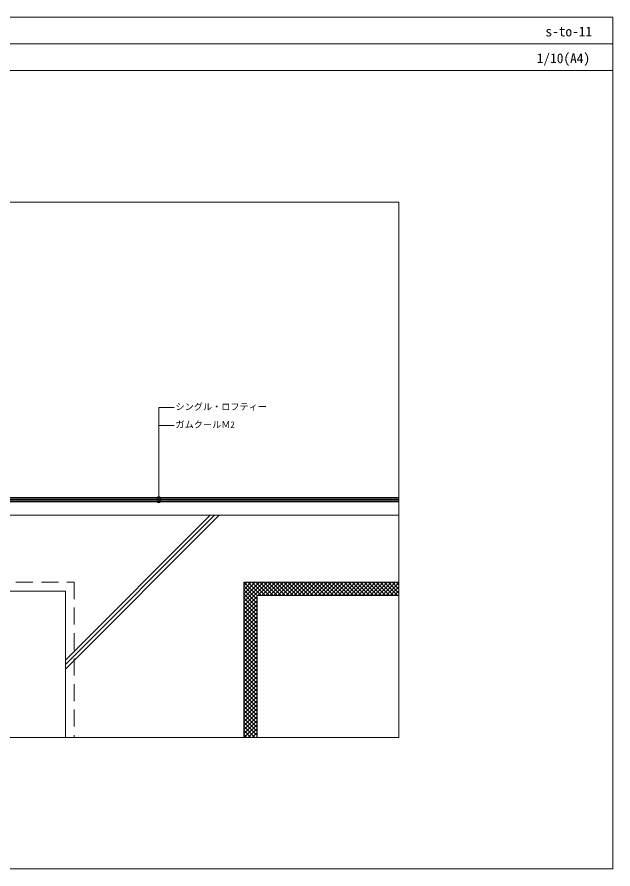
# Model space of a CAD drawing. Units: millimetres, scale not verified. Extents: x -1380 to 1380, y -955 to 955.
# Drawn here: x 44 to 1380, y -955 to 955 of the extents above; entities that cross this region are included whole.
import ezdxf
from ezdxf.enums import TextEntityAlignment as Align

# ---------------------------------------------------------------- set-up
doc = ezdxf.new("R2010")
doc.units = ezdxf.units.MM
doc.header["$LTSCALE"] = 3
doc.linetypes.add('USER1', pattern=[19.05, 12.7, -6.35])
for name, color, linetype, lineweight in [('0-0_0', 7, 'Continuous', 18), ('0-1_KUTAI', 3, 'Continuous', 18), ('0-2_MOJI', 7, 'Continuous', 18), ('0-3_single', 6, 'Continuous', 18), ('0-4_BOUSUI', 1, 'Continuous', 18), ('0-5_HATCH', 9, 'Continuous', 18), ('0-8_WAKU', 7, 'Continuous', 18)]:
    doc.layers.add(name, color=color, linetype=linetype, lineweight=lineweight)
doc.styles.add('ＭＳ ゴシック', font='')
doc.styles.get('ＭＳ ゴシック').set_extended_font_data('MS Gothic')

msp = doc.modelspace()

# ---------------------------------------------------------------- linework, layer by layer
at = {"layer": '0-0_0'}
msp.add_line((-1380.001, 895), (1379.999, 895), dxfattribs=at)
at = {"layer": '0-1_KUTAI'}
for p, q in [((-134.058, -132.019), (899.999, -132.019)), ((-134.058, -162.019), (899.999, -162.019)), ((551.867, -312.019), (899.999, -312.019)), ((551.867, -312.019), (551.867, -660)), ((-184.058, -332.019), (151.867, -332.019)), ((151.867, -332.019), (151.867, -660))]:
    msp.add_line(p, q, dxfattribs=at)
at = {"layer": '0-1_KUTAI', "linetype": 'USER1'}
for p, q in [((-187.392, -312.019), (171.867, -312.019)), ((171.867, -312.019), (171.867, -660))]:
    msp.add_line(p, q, dxfattribs=at)
at = {"layer": '0-2_MOJI'}
for p, q in [((395.876, 79.481), (361.3, 79.481)), ((361.3, -130.519), (361.3, 79.481)), ((395.876, 39.481), (361.3, 39.481))]:
    msp.add_line(p, q, dxfattribs=at)
for centre in [(361.3, -123.933), (361.3, -130.519)]:
    msp.add_circle(centre, 4, dxfattribs=at)
at = {"layer": '0-3_single'}
msp.add_line((485.43, -130.519), (389.355, -130.519), dxfattribs=at)
for points in [[(-294.058, -122.119), (-142.883, -122.119), (-136.538, -120.619), (17.395, -120.619), (22.395, -122.119), (899.999, -122.119)], [(-294.058, -124.919), (-142.556, -124.919), (-136.211, -123.419), (16.984, -123.419), (21.984, -124.919), (899.999, -124.919)], [(-294.058, -127.719), (-142.23, -127.719), (-135.885, -126.219), (16.573, -126.219), (21.573, -127.719), (899.999, -127.719)]]:
    msp.add_lwpolyline(points, dxfattribs=at)
at = {"layer": '0-4_BOUSUI'}
for q in [(899.999, -342.019), (581.867, -660)]:
    msp.add_line((581.867, -342.019), q, dxfattribs=at)
msp.add_lwpolyline([(-135.558, -129.019), (16.162, -129.019), (21.162, -130.519), (899.999, -130.519)], dxfattribs=at)
at = {"layer": '0-5_HATCH'}
for p, q in [((151.867, -496.839), (486.688, -162.019)), ((151.867, -506.739), (496.587, -162.019)), ((151.867, -486.94), (476.788, -162.019)), ((551.867, -320.143), (559.992, -312.019)), ((551.867, -329.123), (568.972, -312.019)), ((551.867, -338.104), (577.952, -312.019)), ((551.867, -347.084), (586.932, -312.019)), ((551.867, -356.064), (595.913, -312.019)), ((551.867, -365.044), (604.893, -312.019)), ((581.867, -350.561), (551.867, -320.561)), ((582.306, -342.019), (552.306, -312.019)), ((591.286, -342.019), (561.286, -312.019)), ((600.266, -342.019), (570.266, -312.019)), ((609.247, -342.019), (579.247, -312.019)), ((583.873, -342.019), (613.873, -312.019)), ((618.227, -342.019), (588.227, -312.019)), ((592.853, -342.019), (622.853, -312.019)), ((627.207, -342.019), (597.207, -312.019)), ((601.834, -342.019), (631.834, -312.019)), ((636.188, -342.019), (606.188, -312.019)), ((610.814, -342.019), (640.814, -312.019)), ((645.168, -342.019), (615.168, -312.019)), ((619.794, -342.019), (649.794, -312.019)), ((654.148, -342.019), (624.148, -312.019)), ((628.775, -342.019), (658.775, -312.019)), ((663.128, -342.019), (633.128, -312.019)), ((637.755, -342.019), (667.755, -312.019)), ((672.109, -342.019), (642.109, -312.019)), ((646.735, -342.019), (676.735, -312.019)), ((681.089, -342.019), (651.089, -312.019)), ((655.715, -342.019), (685.715, -312.019)), ((690.069, -342.019), (660.069, -312.019)), ((664.696, -342.019), (694.696, -312.019)), ((699.049, -342.019), (669.049, -312.019)), ((673.676, -342.019), (703.676, -312.019)), ((708.03, -342.019), (678.03, -312.019)), ((682.656, -342.019), (712.656, -312.019)), ((717.01, -342.019), (687.01, -312.019)), ((691.636, -342.019), (721.636, -312.019)), ((725.99, -342.019), (695.99, -312.019)), ((700.617, -342.019), (730.617, -312.019)), ((734.97, -342.019), (704.97, -312.019)), ((709.597, -342.019), (739.597, -312.019)), ((743.951, -342.019), (713.951, -312.019)), ((718.577, -342.019), (748.577, -312.019)), ((752.931, -342.019), (722.931, -312.019)), ((727.557, -342.019), (757.557, -312.019)), ((761.911, -342.019), (731.911, -312.019)), ((736.538, -342.019), (766.538, -312.019)), ((770.891, -342.019), (740.891, -312.019)), ((745.518, -342.019), (775.518, -312.019)), ((779.872, -342.019), (749.872, -312.019)), ((754.498, -342.019), (784.498, -312.019)), ((788.852, -342.019), (758.852, -312.019)), ((763.478, -342.019), (793.478, -312.019)), ((797.832, -342.019), (767.832, -312.019)), ((772.459, -342.019), (802.459, -312.019)), ((806.812, -342.019), (776.812, -312.019)), ((781.439, -342.019), (811.439, -312.019)), ((815.793, -342.019), (785.793, -312.019)), ((790.419, -342.019), (820.419, -312.019)), ((824.773, -342.019), (794.773, -312.019)), ((799.399, -342.019), (829.399, -312.019)), ((833.753, -342.019), (803.753, -312.019)), ((808.38, -342.019), (838.38, -312.019)), ((842.733, -342.019), (812.733, -312.019)), ((817.36, -342.019), (847.36, -312.019)), ((851.714, -342.019), (821.714, -312.019)), ((826.34, -342.019), (856.34, -312.019)), ((860.694, -342.019), (830.694, -312.019)), ((835.32, -342.019), (865.32, -312.019)), ((869.674, -342.019), (839.674, -312.019)), ((844.301, -342.019), (874.301, -312.019)), ((878.654, -342.019), (848.654, -312.019)), ((853.281, -342.019), (883.281, -312.019)), ((887.635, -342.019), (857.635, -312.019)), ((862.261, -342.019), (892.261, -312.019)), ((896.615, -342.019), (866.615, -312.019)), ((871.241, -342.019), (899.999, -313.262)), ((899.999, -336.423), (875.595, -312.019)), ((880.222, -342.019), (899.999, -322.242)), ((899.999, -327.442), (884.575, -312.019)), ((899.999, -318.462), (893.556, -312.019)), ((581.867, -359.541), (551.867, -329.541)), ((581.867, -368.521), (551.867, -338.521)), ((889.202, -342.019), (899.999, -331.222)), ((898.182, -342.019), (899.999, -340.202)), ((551.867, -374.025), (581.867, -344.025)), ((581.867, -377.501), (551.867, -347.501)), ((551.867, -383.005), (581.867, -353.005)), ((581.867, -386.482), (551.867, -356.482)), ((551.867, -391.985), (581.867, -361.985)), ((581.867, -395.462), (551.867, -365.462)), ((551.867, -400.966), (581.867, -370.966)), ((581.867, -404.442), (551.867, -374.442)), ((551.867, -409.946), (581.867, -379.946)), ((581.867, -413.422), (551.867, -383.422)), ((551.867, -418.926), (581.867, -388.926)), ((581.867, -422.403), (551.867, -392.403)), ((551.867, -427.906), (581.867, -397.906)), ((581.867, -431.383), (551.867, -401.383)), ((551.867, -436.887), (581.867, -406.887)), ((581.867, -440.363), (551.867, -410.363)), ((551.867, -445.867), (581.867, -415.867)), ((581.867, -449.344), (551.867, -419.344)), ((551.867, -454.847), (581.867, -424.847)), ((581.867, -458.324), (551.867, -428.324)), ((551.867, -463.827), (581.867, -433.827)), ((581.867, -467.304), (551.867, -437.304)), ((551.867, -472.808), (581.867, -442.808)), ((581.867, -476.284), (551.867, -446.284)), ((551.867, -481.788), (581.867, -451.788)), ((581.867, -485.265), (551.867, -455.265)), ((551.867, -490.768), (581.867, -460.768)), ((581.867, -494.245), (551.867, -464.245)), ((551.867, -499.748), (581.867, -469.748)), ((581.867, -503.225), (551.867, -473.225)), ((551.867, -508.729), (581.867, -478.729)), ((581.867, -512.205), (551.867, -482.205)), ((551.867, -517.709), (581.867, -487.709)), ((581.867, -521.186), (551.867, -491.186)), ((551.867, -526.689), (581.867, -496.689)), ((581.867, -530.166), (551.867, -500.166)), ((551.867, -535.669), (581.867, -505.669)), ((581.867, -539.146), (551.867, -509.146)), ((551.867, -544.65), (581.867, -514.65)), ((581.867, -548.126), (551.867, -518.126)), ((551.867, -553.63), (581.867, -523.63)), ((581.867, -557.107), (551.867, -527.107)), ((551.867, -562.61), (581.867, -532.61)), ((581.867, -566.087), (551.867, -536.087)), ((551.867, -571.59), (581.867, -541.59)), ((581.867, -575.067), (551.867, -545.067)), ((551.867, -580.571), (581.867, -550.571)), ((581.867, -584.047), (551.867, -554.047)), ((551.867, -589.551), (581.867, -559.551)), ((581.867, -593.028), (551.867, -563.028)), ((551.867, -598.531), (581.867, -568.531)), ((581.867, -602.008), (551.867, -572.008)), ((551.867, -607.511), (581.867, -577.511)), ((581.867, -610.988), (551.867, -580.988)), ((551.867, -616.492), (581.867, -586.492)), ((581.867, -619.968), (551.867, -589.968)), ((551.867, -625.472), (581.867, -595.472)), ((581.867, -628.949), (551.867, -598.949)), ((551.867, -634.452), (581.867, -604.452)), ((581.867, -637.929), (551.867, -607.929)), ((551.867, -643.432), (581.867, -613.432)), ((581.867, -646.909), (551.867, -616.909)), ((551.867, -652.413), (581.867, -622.413)), ((581.867, -655.889), (551.867, -625.889)), ((576.998, -660), (551.867, -634.87)), ((568.017, -660), (551.867, -643.85)), ((553.261, -660), (581.867, -631.393)), ((562.241, -660), (581.867, -640.373)), ((571.221, -660), (581.867, -649.353)), ((559.037, -660), (551.867, -652.83)), ((580.201, -660), (581.867, -658.334))]:
    msp.add_line(p, q, dxfattribs=at)
at = {"layer": '0-8_WAKU'}
for points in [[(-1380.001, -955), (1379.999, -955), (1379.999, 955), (-1380.001, 955)], [(1379.999, 835), (-1380.001, 835), (-1380.001, 955), (1379.999, 955)], [(-900.001, -660), (899.999, -660), (899.999, 540), (-900.001, 540)]]:
    msp.add_lwpolyline(points, close=True, dxfattribs=at)

# ---------------------------------------------------------------- texts
at = {"layer": '0-2_MOJI', "style": 'ＭＳ ゴシック'}
for s, p in [('シングル・ロフティー', (398.876, 69.481)), ('ガムクールＭ2', (398.876, 29.481))]:
    msp.add_text(s, height=14.66, dxfattribs=at).set_placement(p, align=Align.BOTTOM_LEFT)
at = {"layer": '0-8_WAKU', "style": 'ＭＳ ゴシック'}
for s, p in [('s-to-11', (1228.552, 905)), ('1/10(A4)', (1209.06, 845))]:
    msp.add_text(s, height=21.99, dxfattribs=at).set_placement(p, align=Align.BOTTOM_LEFT)

doc.saveas('drawing.dxf')
